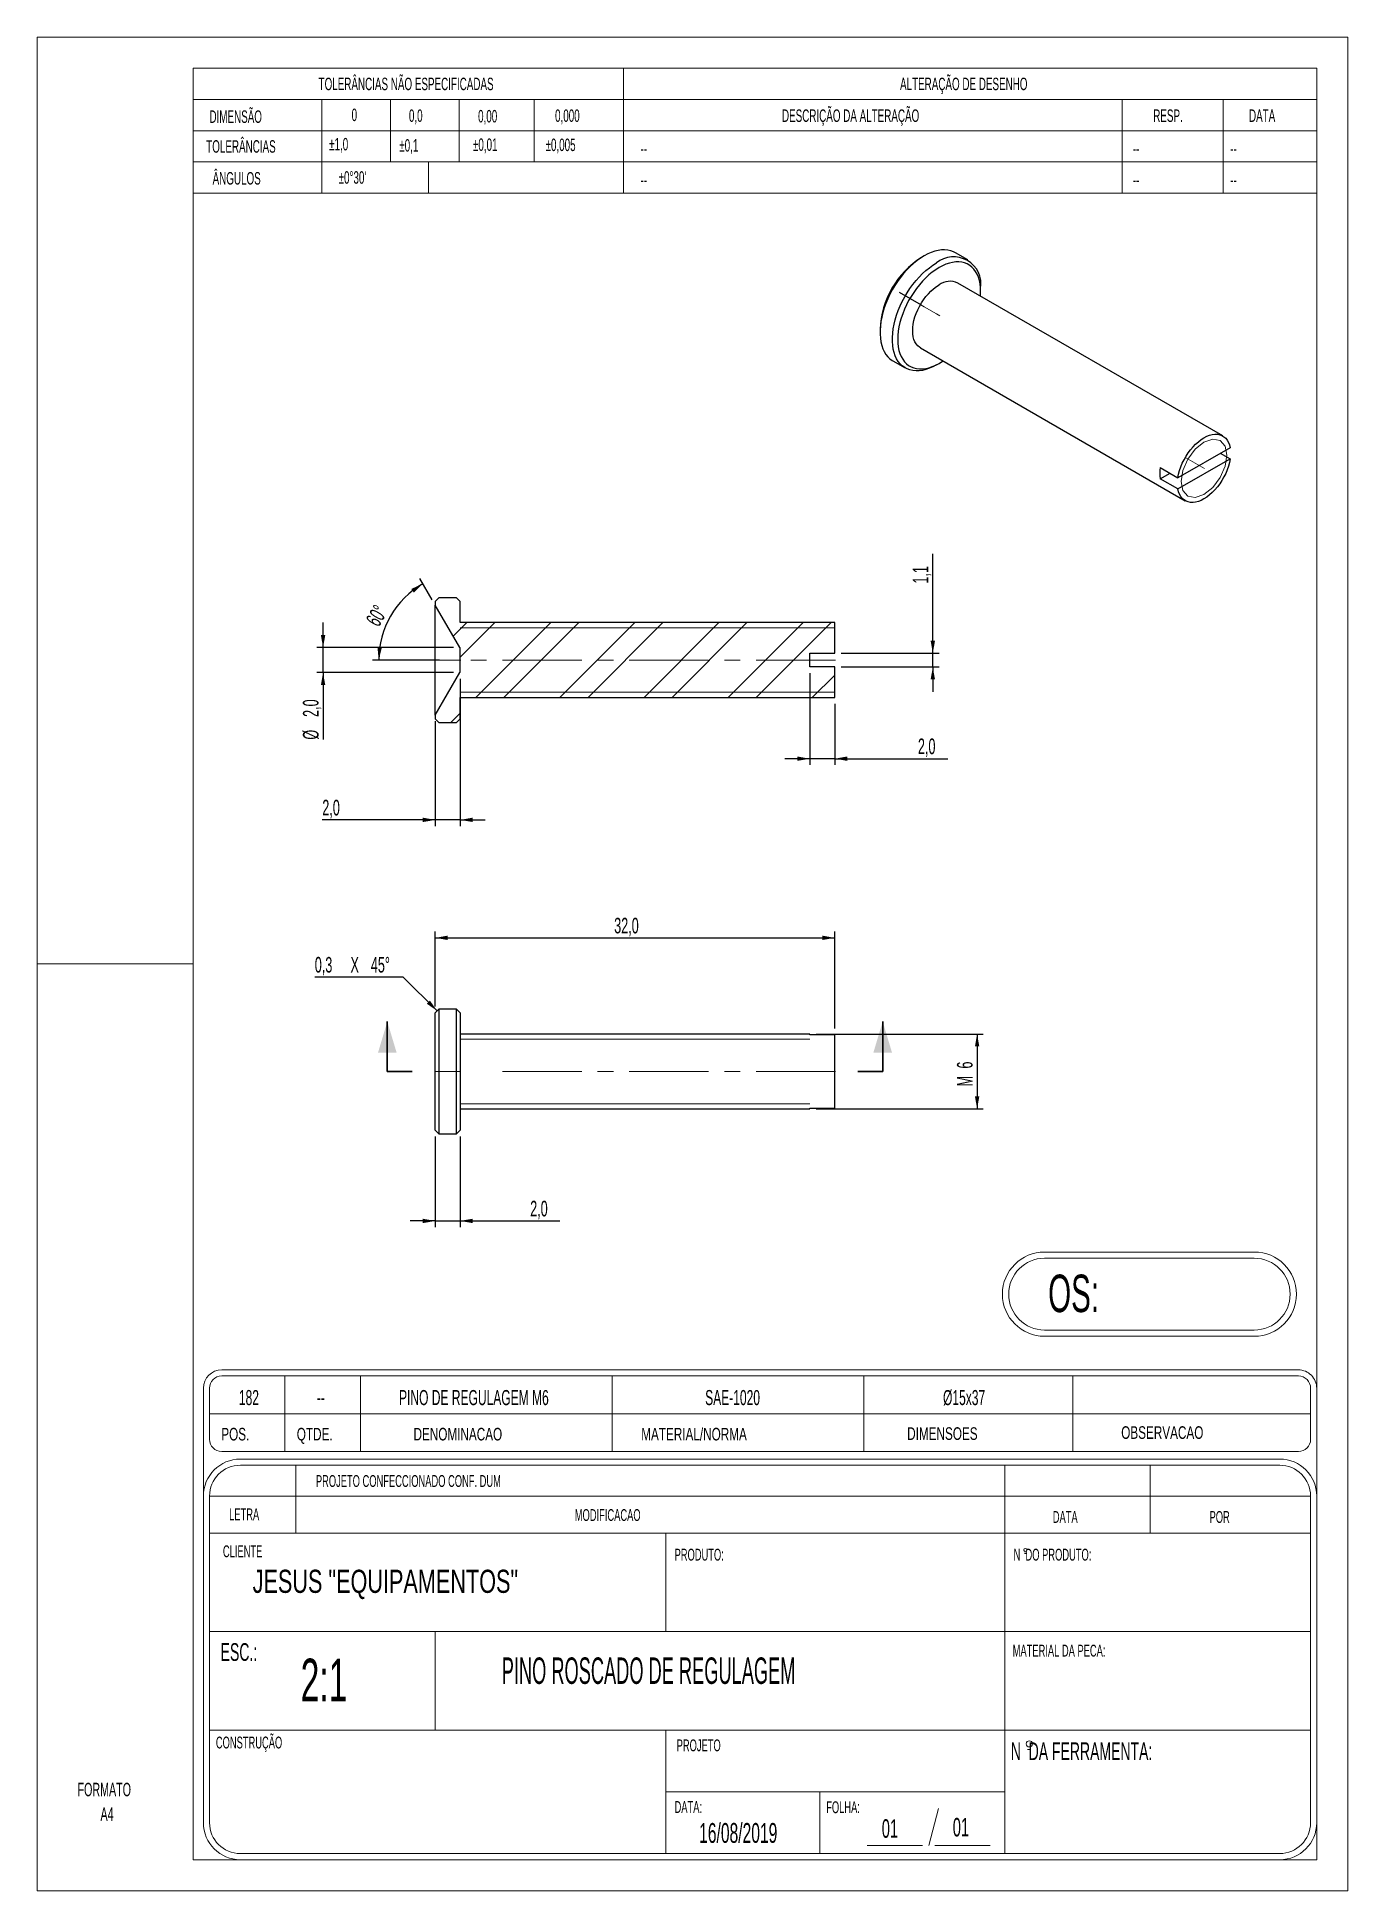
# Model space of a CAD drawing. Header units: millimetres. Extents: x 0 to 105, y 0 to 149.
import ezdxf

# ---------------------------------------------------------------- set-up
doc = ezdxf.new("R2010")
doc.units = ezdxf.units.MM
doc.header["$LTSCALE"] = 0.5
doc.linetypes.add('CENTERX2', pattern=[20.32, 12.7, -2.54, 2.54, -2.54])
doc.linetypes.add('PHANTOM', pattern=[12.7, 6.35, -1.27, 1.27, -1.27, 1.27, -1.27])
doc.layers.add('COTAS', color=7, linetype='Continuous')
doc.styles.add('SLDTEXTSTYLE0', font='TXT', dxfattribs={"width": 0.595745})
doc.styles.add('SLDTEXTSTYLE1', font='TXT', dxfattribs={"width": 0.589474})
doc.styles.add('SLDTEXTSTYLE2', font='TXT', dxfattribs={"width": 0.515789})
doc.styles.add('SLDTEXTSTYLE3', font='TXT', dxfattribs={"width": 0.7})
doc.styles.add('SLDTEXTSTYLE4', font='TXT', dxfattribs={"width": 0.695035})
doc.styles.add('SLDTEXTSTYLE5', font='TXT', dxfattribs={"width": 0.605})
doc.dimstyles.new('SLDDIMSTYLE0', dxfattribs={"dimtxt": 1.25, "dimasz": 1, "dimexe": 0, "dimexo": 0.0625, "dimgap": 0.3125, "dimtad": 1, "dimdec": 0, "dimrnd": 1e-09, "dimzin": 12, "dimdsep": 46, "dimtxsty": 'SLDTEXTSTYLE5', "dimsah": 1, "dimcen": 0.09, "dimadec": 0, "dimazin": 3, "dimtfac": 1, "dimtdec": 3, "dimtofl": 0, "dimtmove": 0, "dimatfit": 3, "dimfxl": 0, "dimfrac": 2, "dimtolj": 1, "dimtzin": 12, "dimarcsym": 0})
doc.dimstyles.new('SLDDIMSTYLE1', dxfattribs={"dimtxt": 1.25, "dimasz": 1, "dimexe": 0, "dimexo": 0.0625, "dimgap": 0.3125, "dimtad": 1, "dimdec": 1, "dimrnd": 1e-09, "dimzin": 12, "dimdsep": 46, "dimtxsty": 'SLDTEXTSTYLE5', "dimsah": 1, "dimcen": 0.09, "dimadec": 0, "dimazin": 3, "dimtfac": 1, "dimtdec": 3, "dimtofl": 0, "dimtmove": 0, "dimatfit": 3, "dimfxl": 0, "dimfrac": 2, "dimtolj": 1, "dimtzin": 12, "dimarcsym": 0})
doc.dimstyles.new('SLDDIMSTYLE2', dxfattribs={"dimtxt": 1.25, "dimasz": 1, "dimexe": 0, "dimexo": 0.0625, "dimgap": 0.3125, "dimtad": 1, "dimdec": 1, "dimrnd": 1e-09, "dimzin": 12, "dimdsep": 46, "dimtxsty": 'SLDTEXTSTYLE5', "dimsah": 1, "dimcen": 0.09, "dimadec": 0, "dimazin": 3, "dimtfac": 1, "dimtdec": 3, "dimtmove": 0, "dimatfit": 0, "dimfxl": 0, "dimfrac": 2, "dimtolj": 1, "dimtzin": 12, "dimarcsym": 0})
doc.dimstyles.new('SLDDIMSTYLE3', dxfattribs={"dimtxt": 1.25, "dimasz": 1, "dimexe": 0, "dimexo": 0.0625, "dimgap": 0.3125, "dimtad": 1, "dimdec": 4, "dimlfac": 0.5, "dimzin": 12, "dimdsep": 46, "dimtxsty": 'SLDTEXTSTYLE5', "dimsah": 1, "dimcen": 0.09, "dimadec": 0, "dimazin": 3, "dimtfac": 1, "dimtdec": 3, "dimtofl": 0, "dimtmove": 0, "dimatfit": 3, "dimfxl": 0, "dimfrac": 2, "dimtolj": 1, "dimtzin": 12, "dimarcsym": 0})

# ---------------------------------------------------------------- blocks, each defined once
blk = doc.blocks.new('SW_NOTE_0')
at = {"color": 0, "linetype": 'Continuous', "lineweight": 18, "insert": (0, 1.39), "char_height": 1.076, "attachment_point": 1, "style": 'SLDTEXTSTYLE0'}
blk.add_mtext('FORMATO', dxfattribs=at)
blk = doc.blocks.new('SW_NOTE_0_1')
at = {"color": 0, "linetype": 'Continuous', "lineweight": 18, "insert": (0, 1.39), "char_height": 1.076, "attachment_point": 1, "style": 'SLDTEXTSTYLE0'}
blk.add_mtext('A4', dxfattribs=at)
blk = doc.blocks.new('Bloco2')
at = {"color": 7, "linetype": 'Continuous', "lineweight": 18}
for p, q in [((105.02, 148.53), (0.02, 148.53)), ((0.02, 148.53), (0.02, 0.03)), ((105.02, 0.03), (105.02, 148.53)), ((102.52, 146.03), (12.52, 146.03)), ((12.52, 146.03), (12.52, 2.53)), ((102.52, 2.53), (102.52, 146.03)), ((0.02, 74.28), (12.52, 74.28)), ((12.52, 2.53), (102.52, 2.53)), ((0.02, 0.03), (105.02, 0.03))]:
    blk.add_line(p, q, dxfattribs=at)
for name, p in [('SW_NOTE_0', (3.26, 7.3)), ('SW_NOTE_0_1', (5.1, 5.33))]:
    blk.add_blockref(name, p, dxfattribs=at)
blk = doc.blocks.new('_D')
at = {"layer": 'COTAS'}
for p, q in [((62.4, 68.82), (75.8, 68.82)), ((75.3, 68.82), (75.3, 62.82)), ((62.4, 62.82), (75.8, 62.82))]:
    blk.add_line(p, q, dxfattribs=at)
for points in [[(75.3, 68.82), (75.13, 67.82), (75.48, 67.82)], [(75.3, 62.82), (75.48, 63.82), (75.13, 63.82)]]:
    blk.add_solid(points, dxfattribs=at)
at = {"layer": 'COTAS', "char_height": 1.25, "attachment_point": 1, "rotation": 90, "style": 'SLDTEXTSTYLE5'}
for s, insert in [('6', (73.69, 66.05)), ('M', (73.69, 64.62))]:
    blk.add_mtext(s, dxfattribs=dict(at, insert=insert))
blk = doc.blocks.new('_D_1')
at = {"layer": 'COTAS'}
for p, q in [((31.9, 71.02), (31.9, 77.02)), ((31.9, 76.52), (63.9, 76.52)), ((63.9, 69.27), (63.9, 77.02))]:
    blk.add_line(p, q, dxfattribs=at)
for points in [[(31.9, 76.52), (32.9, 76.35), (32.9, 76.7)], [(63.9, 76.52), (62.9, 76.7), (62.9, 76.35)]]:
    blk.add_solid(points, dxfattribs=at)
at = {"layer": 'COTAS', "insert": (46.23, 78.13), "char_height": 1.25, "attachment_point": 1, "style": 'SLDTEXTSTYLE5'}
blk.add_mtext('32,0', dxfattribs=at)
blk = doc.blocks.new('SW_CHAMFER_DIMENSION_0')
at = {"layer": 'COTAS', "color": 0}
for p, q in [((7.09, 0), (0, 0)), ((9.8, -2.71), (7.09, 0))]:
    blk.add_line(p, q, dxfattribs=at)
blk.add_solid([(9.8, -2.71), (9.22, -1.88), (8.97, -2.13)], dxfattribs=at)
at = {"layer": 'COTAS', "color": 0, "char_height": 1.25, "attachment_point": 1, "style": 'SLDTEXTSTYLE5'}
for s, insert in [('0,3', (0, 1.61)), ('X', (2.86, 1.61)), ('45°', (4.49, 1.61))]:
    blk.add_mtext(s, dxfattribs=dict(at, insert=insert))
blk = doc.blocks.new('_D_2')
at = {"layer": 'COTAS'}
for p, q in [((31.9, 60.62), (31.9, 53.35)), ((33.9, 60.62), (33.9, 53.35)), ((31.9, 53.85), (29.9, 53.85)), ((31.9, 53.85), (33.9, 53.85)), ((33.9, 53.85), (41.89, 53.85))]:
    blk.add_line(p, q, dxfattribs=at)
for points in [[(31.9, 53.85), (30.9, 54.02), (30.9, 53.67)], [(33.9, 53.85), (34.9, 53.67), (34.9, 54.02)]]:
    blk.add_solid(points, dxfattribs=at)
at = {"layer": 'COTAS', "insert": (39.5, 55.46), "char_height": 1.25, "attachment_point": 1, "style": 'SLDTEXTSTYLE5'}
blk.add_mtext('2,0', dxfattribs=at)
blk = doc.blocks.new('_D_3')
at = {"layer": 'COTAS'}
for p, q in [((22.91, 99.77), (22.91, 101.77)), ((33.36, 99.77), (22.41, 99.77)), ((22.91, 97.77), (22.91, 99.77)), ((33.36, 97.77), (22.41, 97.77)), ((22.91, 97.77), (22.91, 92.4))]:
    blk.add_line(p, q, dxfattribs=at)
for points in [[(22.91, 99.77), (23.09, 100.77), (22.74, 100.77)], [(22.91, 97.77), (22.74, 96.77), (23.09, 96.77)]]:
    blk.add_solid(points, dxfattribs=at)
at = {"layer": 'COTAS', "char_height": 1.25, "attachment_point": 1, "rotation": 90, "style": 'SLDTEXTSTYLE5'}
for s, insert in [('2,0', (21.3, 94.22)), ('%%c', (21.3, 92.4))]:
    blk.add_mtext(s, dxfattribs=dict(at, insert=insert))
blk = doc.blocks.new('_D_4')
at = {"layer": 'COTAS'}
for p, q in [((31.65, 103.6), (30.66, 105.32)), ((32.24, 98.77), (26.87, 98.77))]:
    blk.add_line(p, q, dxfattribs=at)
blk.add_arc((34.44, 98.77), 7.06, 120, 180, dxfattribs=at)
for points in [[(30.91, 104.89), (29.98, 104.47), (30.18, 104.18)], [(27.37, 98.77), (27.62, 99.76), (27.27, 99.78)]]:
    blk.add_solid(points, dxfattribs=at)
at = {"layer": 'COTAS', "insert": (26.28, 101.98), "char_height": 1.25, "attachment_point": 1, "rotation": 60, "style": 'SLDTEXTSTYLE5'}
blk.add_mtext('60°', dxfattribs=at)
blk = doc.blocks.new('_D_5')
at = {"layer": 'COTAS'}
for p, q in [((61.9, 97.72), (61.9, 90.37)), ((63.9, 95.27), (63.9, 90.37)), ((61.9, 90.87), (59.9, 90.87)), ((63.9, 90.87), (61.9, 90.87)), ((63.9, 90.87), (72.95, 90.87))]:
    blk.add_line(p, q, dxfattribs=at)
for points in [[(61.9, 90.87), (60.9, 91.05), (60.9, 90.7)], [(63.9, 90.87), (64.9, 90.7), (64.9, 91.05)]]:
    blk.add_solid(points, dxfattribs=at)
at = {"layer": 'COTAS', "insert": (70.56, 92.49), "char_height": 1.25, "attachment_point": 1, "style": 'SLDTEXTSTYLE5'}
blk.add_mtext('2,0', dxfattribs=at)
blk = doc.blocks.new('_D_6')
at = {"layer": 'COTAS'}
for p, q in [((71.75, 99.32), (71.75, 107.29)), ((64.4, 99.32), (72.25, 99.32)), ((64.4, 98.22), (72.25, 98.22)), ((71.75, 98.22), (71.75, 99.32)), ((71.75, 98.22), (71.75, 96.22))]:
    blk.add_line(p, q, dxfattribs=at)
for points in [[(71.75, 99.32), (71.93, 100.32), (71.58, 100.32)], [(71.75, 98.22), (71.58, 97.22), (71.93, 97.22)]]:
    blk.add_solid(points, dxfattribs=at)
at = {"layer": 'COTAS', "insert": (70.14, 104.9), "char_height": 1.25, "attachment_point": 1, "rotation": 90, "style": 'SLDTEXTSTYLE5'}
blk.add_mtext('1,1', dxfattribs=at)
blk = doc.blocks.new('_D_7')
at = {"layer": 'COTAS'}
for p, q in [((33.9, 97.27), (33.9, 85.47)), ((31.9, 93.87), (31.9, 85.47)), ((31.9, 85.97), (22.85, 85.97)), ((33.9, 85.97), (31.9, 85.97)), ((33.9, 85.97), (35.9, 85.97))]:
    blk.add_line(p, q, dxfattribs=at)
for points in [[(31.9, 85.97), (30.9, 86.15), (30.9, 85.8)], [(33.9, 85.97), (34.9, 85.8), (34.9, 86.15)]]:
    blk.add_solid(points, dxfattribs=at)
at = {"layer": 'COTAS', "insert": (22.85, 87.58), "char_height": 1.25, "attachment_point": 1, "style": 'SLDTEXTSTYLE5'}
blk.add_mtext('2,0', dxfattribs=at)

msp = doc.modelspace()

# ---------------------------------------------------------------- hatches: boundary and pattern name
at = {"layer": 'COTAS', "linetype": 'Continuous', "lineweight": 18}
h = msp.add_hatch(dxfattribs=at)
h.set_pattern_fill('ANSI32', color=256, scale=0.5, angle=3e-322, style=0)
h.paths.add_polyline_path([(33.89831, 103.47073), (33.59831, 103.77073), (32.19831, 103.77073), (31.89831, 103.47073), (31.89831, 103.17073), (33.8613, 99.77073), (33.89831, 99.77073), (33.89831, 97.77073), (33.8613, 97.77073), (31.89831, 94.37073), (31.89831, 94.07073), (32.19831, 93.77073), (33.59831, 93.77073), (33.89831, 94.07073), (33.89831, 95.77073), (63.89831, 95.77073), (63.89831, 98.22073), (61.89831, 98.22073), (61.89831, 99.32073), (63.89831, 99.32073), (63.89831, 101.77073), (33.89831, 101.77073)], flags=0)

# ---------------------------------------------------------------- linework, layer by layer
at = {"color": 7, "linetype": 'Continuous', "lineweight": 18}
for p, q in [((102.50397, 146.17772), (12.50397, 146.17772)), ((12.50397, 136.17772), (12.50397, 146.17772)), ((46.97602, 136.17772), (46.97602, 146.17772)), ((102.50397, 146.17772), (102.50397, 136.17772)), ((12.50397, 143.67772), (46.97602, 143.67772)), ((22.81922, 136.17772), (22.81922, 143.67772)), ((28.31922, 138.67772), (28.31922, 143.67772)), ((33.81922, 138.67772), (33.81922, 143.67772)), ((39.81922, 138.67772), (39.81922, 143.67772)), ((46.97602, 143.67772), (102.50397, 143.67772)), ((86.90975, 136.17772), (86.90975, 143.67772)), ((95.00397, 136.17772), (95.00397, 143.67772)), ((12.50397, 141.17772), (46.97602, 141.17772)), ((46.97602, 141.17772), (102.50397, 141.17772)), ((12.50397, 138.67772), (46.97602, 138.67772)), ((31.35132, 138.67772), (31.35132, 136.17772)), ((46.97602, 138.67772), (102.50397, 138.67772)), ((12.50397, 136.17772), (46.97602, 136.17772)), ((46.97602, 136.17772), (102.50397, 136.17772)), ((63.89831, 101.35073), (33.89831, 101.35073)), ((63.89831, 96.19073), (33.89831, 96.19073)), ((61.89831, 68.39631), (33.89831, 68.39631)), ((61.89831, 63.23631), (33.89831, 63.23631)), ((97.50358, 51.35655), (80.70468, 51.35655)), ((97.50358, 50.85655), (80.70468, 50.85655)), ((80.70468, 45.10655), (97.50358, 45.10655)), ((80.70468, 44.60655), (97.50358, 44.60655)), ((101.03397, 41.91522), (14.79397, 41.9152)), ((13.32397, 5.64029), (13.32397, 40.4452)), ((13.32397, 40.4452), (13.32397, 33.90722)), ((13.81397, 40.4452), (13.81397, 36.35722)), ((101.03397, 41.42522), (14.79397, 41.4252)), ((19.86197, 35.3772), (19.86197, 41.4252)), ((25.90997, 35.3772), (25.90997, 41.4252)), ((46.06997, 35.37721), (46.06997, 41.42521)), ((66.22997, 35.37721), (66.22997, 41.42521)), ((82.97919, 35.37722), (82.97919, 41.42522)), ((102.01397, 36.35722), (102.01397, 40.44522)), ((102.50397, 5.64027), (102.50397, 40.44522)), ((13.81397, 38.4012), (102.01397, 38.40122)), ((14.79397, 35.37722), (101.03397, 35.37722)), ((16.28655, 34.77228), (99.5414, 34.77228)), ((16.28655, 34.27851), (99.5414, 34.27851)), ((20.73041, 28.84713), (20.73041, 34.27851)), ((77.5131, 34.27851), (77.5131, 28.84713)), ((89.17238, 34.27851), (89.17238, 28.84713)), ((13.81773, 5.64029), (13.81773, 31.8097)), ((13.81773, 31.8097), (102.01021, 31.8097)), ((102.01021, 31.8097), (102.01021, 5.64029)), ((13.81773, 28.84713), (102.01021, 28.84713)), ((50.35616, 28.84713), (50.35616, 20.94693)), ((77.5131, 28.84713), (77.5131, 20.94693)), ((79.09827, 27.22726), (79.22859, 27.22726)), ((79.09827, 27.21551), (79.22859, 27.21551)), ((13.81773, 20.94693), (102.01021, 20.94693)), ((31.88391, 13.04673), (31.88391, 20.94693)), ((77.5131, 13.04673), (77.5131, 20.94693)), ((13.81773, 13.04673), (102.01021, 13.04673)), ((50.35616, 13.04673), (50.35616, 3.17148)), ((77.5131, 13.04673), (77.5131, 3.17148)), ((79.34309, 11.49835), (79.60214, 11.49835)), ((50.35616, 8.1091), (77.5131, 8.1091)), ((62.70022, 8.1091), (62.70022, 3.17148)), ((72.21672, 6.77049), (71.42291, 3.80792)), ((99.5414, 3.17148), (16.28655, 3.17148)), ((70.92914, 3.80792), (66.48528, 3.80792)), ((71.91667, 3.80792), (76.36053, 3.80792)), ((99.5414, 2.67772), (16.28655, 2.67772)), ((102.21893, 2.67772), (102.50397, 2.67772)), ((102.50397, 2.67772), (102.50397, 2.96276))]:
    msp.add_line(p, q, dxfattribs=at)
at = {"color": 7, "linetype": 'Continuous', "lineweight": 25}
for p, q in [((71.05914, 131.1548), (70.84704, 131.03232)), ((74.54946, 130.83119), (73.55951, 131.40267)), ((94.97488, 116.73051), (73.76167, 128.97663)), ((75.5852, 128.29704), (75.5852, 128.54196)), ((67.52418, 125.27633), (67.52418, 125.03141)), ((70.76192, 123.78033), (91.97512, 111.53421)), ((68.55992, 122.74218), (69.54987, 122.1707)), ((72.05024, 122.41857), (72.26234, 122.54105)), ((95.56037, 115.78531), (91.38963, 113.3776)), ((91.38963, 112.47941), (95.56037, 114.88712)), ((94.78242, 115.33622), (95.56037, 114.88712)), ((89.97542, 114.19401), (91.38963, 113.3776)), ((89.97542, 113.29581), (90.75336, 113.74491)), ((91.38963, 112.47941), (89.97542, 113.29581)), ((31.89831, 103.47073), (32.19831, 103.77073)), ((31.89831, 103.47073), (31.89831, 103.17073)), ((33.8613, 99.77073), (31.89831, 103.17073)), ((31.89831, 94.37073), (31.89831, 103.17073)), ((33.59831, 103.77073), (32.19831, 103.77073)), ((33.59831, 103.77073), (33.89831, 103.47073)), ((33.89831, 101.77073), (33.89831, 103.47073)), ((63.89831, 101.77073), (33.89831, 101.77073)), ((63.89831, 99.32073), (63.89831, 101.77073)), ((33.8613, 99.77073), (33.89831, 99.77073)), ((33.8613, 99.77073), (33.8613, 97.77073)), ((33.89831, 97.77073), (33.89831, 99.77073)), ((61.89831, 99.32073), (63.89831, 99.32073)), ((61.89831, 98.22073), (61.89831, 99.32073)), ((63.89831, 98.22073), (61.89831, 98.22073)), ((63.89831, 95.77073), (63.89831, 98.22073)), ((31.89831, 94.37073), (33.8613, 97.77073)), ((33.89831, 97.77073), (33.8613, 97.77073)), ((33.89831, 95.77073), (63.89831, 95.77073)), ((33.89831, 94.07073), (33.89831, 95.77073)), ((31.89831, 94.37073), (31.89831, 94.07073)), ((32.19831, 93.77073), (31.89831, 94.07073)), ((32.19831, 93.77073), (33.59831, 93.77073)), ((33.89831, 94.07073), (33.59831, 93.77073)), ((32.19831, 70.81631), (31.89831, 70.51631)), ((31.89831, 61.11631), (31.89831, 70.51631)), ((33.59831, 70.81631), (32.19831, 70.81631)), ((32.19831, 70.81631), (32.19831, 60.81631)), ((33.89831, 70.51631), (33.59831, 70.81631)), ((33.59831, 65.81631), (33.59831, 70.81631)), ((33.89831, 70.51631), (33.89831, 65.81631)), ((61.89831, 68.81631), (33.89831, 68.81631)), ((61.89831, 68.76546), (61.89831, 68.81631)), ((63.89831, 68.76546), (61.89831, 68.76546)), ((63.89831, 62.86715), (63.89831, 68.76546)), ((33.59831, 60.81631), (33.59831, 65.81631)), ((33.89831, 65.81631), (33.89831, 61.11631)), ((33.89831, 62.81631), (61.89831, 62.81631)), ((61.89831, 62.86715), (63.89831, 62.86715)), ((61.89831, 62.81631), (61.89831, 62.86715)), ((31.89831, 61.11631), (32.19831, 60.81631)), ((33.59831, 60.81631), (33.89831, 61.11631)), ((32.19831, 60.81631), (33.59831, 60.81631))]:
    msp.add_line(p, q, dxfattribs=at)
at = {"color": 7, "linetype": 'CENTERX2'}
for p, q in [((70.84758, 127.19489), (69.07808, 128.2164)), ((31.89831, 98.77073), (29.39586, 98.77073))]:
    msp.add_line(p, q, dxfattribs=at)
at = {"color": 7, "linetype": 'Continuous', "lineweight": 35}
for p, q in [((28.05831, 65.81631), (28.05831, 69.81631)), ((67.73831, 65.81631), (67.73831, 69.81631))]:
    msp.add_line(p, q, dxfattribs=at)
at = {"color": 7, "linetype": 'PHANTOM', "lineweight": 35}
for p, q in [((28.05831, 65.81631), (30.05831, 65.81631)), ((67.73831, 65.81631), (65.73831, 65.81631))]:
    msp.add_line(p, q, dxfattribs=at)
at = {"color": 7, "linetype": 'Continuous', "lineweight": 25, "flags": 128}
for points in [[(73.55951, 131.40267), (73.40421, 131.48182), (73.18366, 131.56244), (72.94934, 131.61394), (72.70276, 131.63599), (72.44553, 131.62844), (72.1793, 131.59135), (71.90582, 131.52494), (71.62685, 131.42966), (71.34421, 131.30613), (71.05971, 131.15513), (70.77522, 130.97766), (70.49257, 130.77486), (70.21361, 130.54805), (69.94012, 130.2987), (69.6739, 130.02842), (69.41667, 129.73897), (69.17009, 129.43223), (68.93577, 129.11019), (68.71522, 128.77493), (68.50988, 128.42863), (68.32107, 128.07353), (68.15003, 127.71194), (67.99785, 127.3462), (67.86553, 126.97869), (67.75393, 126.61179), (67.66377, 126.24787), (67.59563, 125.8893), (67.54996, 125.5384), (67.52705, 125.19746), (67.52705, 124.86867), (67.54996, 124.55417), (67.59563, 124.25601), (67.66377, 123.97611), (67.75393, 123.71629), (67.86553, 123.47824), (67.99785, 123.2635), (68.15003, 123.07346), (68.32107, 122.90936), (68.50988, 122.77225), (68.55992, 122.74218)], [(72.05024, 122.41857), (72.04966, 122.41824), (71.76517, 122.26724), (71.48252, 122.14371), (71.20356, 122.04843), (70.93007, 121.98202), (70.66385, 121.94493), (70.40662, 121.93738), (70.16004, 121.95943), (69.92572, 122.01093), (69.70517, 122.09155), (69.49983, 122.20076), (69.31102, 122.33787), (69.13998, 122.50198), (68.9878, 122.69201), (68.85548, 122.90676), (68.74388, 123.14481), (68.65372, 123.40463), (68.58558, 123.68452), (68.53991, 123.98269), (68.517, 124.29718), (68.517, 124.62597), (68.53991, 124.96692), (68.58558, 125.31782), (68.65372, 125.67638), (68.74388, 126.0403), (68.85548, 126.40721), (68.9878, 126.77472), (69.13998, 127.14046), (69.31102, 127.50205), (69.49983, 127.85714), (69.70517, 128.20344), (69.92572, 128.5387), (70.16004, 128.86075), (70.40662, 129.16749), (70.66385, 129.45693), (70.93007, 129.72721), (71.20356, 129.97656), (71.48252, 130.20337), (71.76517, 130.40617), (72.04966, 130.58365), (72.04966, 130.58365)], [(72.2618, 130.21622), (71.98735, 130.04468), (71.71478, 129.8481), (71.44595, 129.62781), (71.18269, 129.38533), (70.9268, 129.12231), (70.68003, 128.84054), (70.44407, 128.54196), (70.22052, 128.2286), (70.01092, 127.90259), (69.81669, 127.56618), (69.63916, 127.22166), (69.47956, 126.87137), (69.33895, 126.51772), (69.21831, 126.16312), (69.11847, 125.80999), (69.04009, 125.46074), (68.98372, 125.11776), (68.94975, 124.78339), (68.93839, 124.45992), (68.94975, 124.14956), (68.98372, 123.85442), (69.04009, 123.57652), (69.11847, 123.31776), (69.21831, 123.07991), (69.33895, 122.8646), (69.47956, 122.67328), (69.63916, 122.50728), (69.81669, 122.36772), (70.01092, 122.25556), (70.22052, 122.17156), (70.44407, 122.1163), (70.68003, 122.09015), (70.9268, 122.0933), (71.18269, 122.12572), (71.44595, 122.18719), (71.71478, 122.2773), (71.98735, 122.39541), (72.2618, 122.54074), (72.53624, 122.71228), (72.57107, 122.73593)], [(75.57083, 127.93223), (75.57385, 127.97357), (75.5852, 128.29704), (75.57385, 128.60741), (75.53987, 128.90254), (75.4835, 129.18044), (75.40513, 129.4392), (75.30528, 129.67705), (75.18464, 129.89237), (75.04404, 130.08368), (74.88443, 130.24968), (74.7069, 130.38924), (74.51267, 130.5014), (74.30307, 130.5854), (74.07952, 130.64066), (73.84356, 130.66681), (73.59679, 130.66366), (73.3409, 130.63124), (73.07764, 130.56977), (72.80881, 130.47967), (72.53624, 130.36155), (72.2618, 130.21622)], [(70.76192, 123.78033), (70.68535, 123.8293), (70.54561, 123.9479), (70.42468, 124.09312), (70.32387, 124.26339), (70.2443, 124.45683), (70.18683, 124.67132), (70.1521, 124.90452), (70.14048, 125.15387), (70.1521, 125.41663), (70.18683, 125.68993), (70.2443, 125.97078), (70.32387, 126.25609), (70.42468, 126.54275), (70.54561, 126.8276), (70.68535, 127.10753), (70.84236, 127.37948), (71.01492, 127.64046), (71.20114, 127.88761), (71.39898, 128.11823), (71.60627, 128.32978), (71.82075, 128.51996), (72.04006, 128.68668), (72.2618, 128.8281)], [(91.38963, 113.3776), (91.44288, 113.66212), (91.51922, 113.95198), (91.61778, 114.24389), (91.73744, 114.53454), (91.87685, 114.82061), (92.03441, 115.09887), (92.20835, 115.36614), (92.39668, 115.61939), (92.59726, 115.85574), (92.80782, 116.07252), (93.02595, 116.26724), (93.24919, 116.43771), (93.475, 116.58198), (93.7008, 116.69842), (93.92404, 116.7857), (94.14218, 116.84283), (94.35274, 116.86916), (94.55332, 116.86439), (94.74165, 116.82858), (94.91559, 116.76213), (95.07315, 116.6658), (95.21256, 116.54068), (95.33222, 116.3882), (95.43078, 116.21008), (95.50712, 116.00836), (95.56037, 115.78531)], [(95.56037, 114.88712), (95.50712, 114.6026), (95.43078, 114.31274), (95.33222, 114.02083), (95.21256, 113.73018), (95.07315, 113.44411), (94.91559, 113.16585), (94.74165, 112.89858), (94.55332, 112.64533), (94.35274, 112.40898), (94.14218, 112.1922), (93.92404, 111.99748), (93.7008, 111.82701), (93.475, 111.68274), (93.24919, 111.5663), (93.02595, 111.47902), (92.80782, 111.42189), (92.59726, 111.39556), (92.39668, 111.40033), (92.20835, 111.43614), (92.03441, 111.50259), (91.87685, 111.59892), (91.73744, 111.72404), (91.61778, 111.87652), (91.51922, 112.05464), (91.44288, 112.25636), (91.38963, 112.47941)]]:
    msp.add_lwpolyline(points, dxfattribs=at)
at = {"color": 7, "linetype": 'Continuous', "lineweight": 18, "flags": 128}
msp.add_lwpolyline([(93.475, 112.02568), (92.77686, 111.78302), (92.185, 111.89801), (91.78953, 112.35317), (91.65066, 113.07919), (91.78953, 113.96555), (92.185, 114.8773), (92.77686, 115.67564), (93.475, 116.23903), (94.17314, 116.4817), (94.765, 116.3667), (95.16047, 115.91155), (95.29933, 115.18553), (95.16047, 114.29917), (94.765, 113.38742), (94.17314, 112.58907), (93.475, 112.02568)], dxfattribs=at)
at = {"color": 7, "linetype": 'Continuous', "lineweight": 18}
for centre, radius in [((79.16345, 27.49572), 0.12344), ((79.16345, 27.48397), 0.12344), ((79.48701, 11.95922), 0.24688)]:
    msp.add_circle(centre, radius, dxfattribs=at)
at = {"color": 7, "linetype": 'Continuous', "lineweight": 25}
for centre, radius, start, end in [((74.72525, 124.95636), 7.20817, 122.5495544, 177.4558222), ((73.4275, 128.88756), 2.1852, 350.9001485, 129.0890998), ((73.13868, 127.62042), 1.49246, 65.3276226, 125.9828358), ((92.75621, 113.74491), 2.81682, 170.8259538, 189.1740462)]:
    msp.add_arc(centre, radius, start, end, dxfattribs=at)
at = {"color": 7, "linetype": 'Continuous', "lineweight": 18}
for centre, radius, start, end in [((80.70468, 47.98155), 3.375, 90, 270), ((80.70468, 47.98155), 2.875, 90, 270), ((97.50358, 47.98155), 3.375, 270, 90), ((97.50358, 47.98155), 2.875, 270, 90), ((14.79397, 40.4452), 1.47, 90.0000119, 180), ((101.03397, 40.44522), 1.47, 0, 90.0000119), ((14.79397, 40.4452), 0.98, 90.0000119, 180), ((101.03397, 40.44522), 0.98, 0, 90.0000119), ((14.79397, 36.35722), 0.98, 180, 270), ((101.03397, 36.35722), 0.98, 270, 0), ((16.28655, 31.8097), 2.96258, 90, 180), ((16.28655, 31.8097), 2.46881, 90, 180), ((99.5414, 31.8097), 2.96258, 0, 90), ((99.5414, 31.8097), 2.46881, 0, 90), ((16.28655, 5.64029), 2.96258, 180, 270), ((16.28655, 5.64029), 2.46881, 180, 270), ((99.5414, 5.64029), 2.46881, 270, 0), ((99.5414, 5.64029), 2.96258, 270, 0)]:
    msp.add_arc(centre, radius, start, end, dxfattribs=at)
at = {"color": 7, "linetype": 'Continuous', "lineweight": 35}
for points in [[(28.05831, 69.81631), (27.30831, 67.31631), (28.80831, 67.31631)], [(67.73831, 69.81631), (66.98831, 67.31631), (68.48831, 67.31631)]]:
    msp.add_solid(points, dxfattribs=at)
at = {"layer": 'COTAS', "linetype": 'CENTERX2', "lineweight": 18}
for p, q in [((71.05971, 127.07243), (70.80428, 127.21989)), ((72.04966, 126.50094), (71.05971, 127.07243)), ((72.04966, 126.50094), (72.3051, 126.35348)), ((93.5183, 114.10736), (92.01748, 114.97377)), ((31.84831, 98.77073), (33.8613, 98.77073)), ((63.94831, 98.77073), (32.73622, 98.77073)), ((33.94831, 98.77073), (33.8613, 98.77073)), ((32.19831, 65.81631), (31.84831, 65.81631)), ((33.59831, 65.81631), (32.19831, 65.81631)), ((33.59831, 65.81631), (33.94831, 65.81631)), ((63.94831, 65.81631), (36.68136, 65.81631))]:
    msp.add_line(p, q, dxfattribs=at)

# ---------------------------------------------------------------- block references
at = {"layer": 'COTAS'}
for name, p in [('Bloco2', (-0.01607, 0.14814)), ('SW_CHAMFER_DIMENSION_0', (22.249, 73.38054))]:
    msp.add_blockref(name, p, dxfattribs=at)

# ---------------------------------------------------------------- texts
at = {"color": 7, "linetype": 'Continuous', "lineweight": 0}
for s, insert, char_height, attachment_point, style in [('TOLERÂNCIAS NÃO ESPECIFICADAS', (29.56335, 145.42512), 1, 2, 'SLDTEXTSTYLE1'), ('ALTERAÇÃO DE DESENHO', (74.23177, 145.42512), 1, 2, 'SLDTEXTSTYLE1'), ('DIMENSÃO', (13.81242, 142.80412), 1, 1, 'SLDTEXTSTYLE1'), ('0', (25.19802, 142.94712), 1, 1, 'SLDTEXTSTYLE1'), ('0,0', (29.78916, 142.88277), 1, 1, 'SLDTEXTSTYLE1'), ('0,00', (35.32962, 142.83912), 1, 1, 'SLDTEXTSTYLE1'), ('0,000', (41.49502, 142.88277), 1, 1, 'SLDTEXTSTYLE1'), ('DESCRIÇÃO DA ALTERAÇÃO', (59.67221, 142.88277), 1, 1, 'SLDTEXTSTYLE1'), ('RESP.', (89.41, 142.88277), 1, 1, 'SLDTEXTSTYLE1'), ('DATA', (97.08053, 142.88277), 1, 1, 'SLDTEXTSTYLE1'), ('TOLERÂNCIAS', (13.55395, 140.41707), 1, 1, 'SLDTEXTSTYLE1'), ('±1,0', (23.39684, 140.60062), 1, 1, 'SLDTEXTSTYLE1'), ('±0,1', (29.01603, 140.50207), 1, 1, 'SLDTEXTSTYLE1'), ('±0,01', (34.91892, 140.56217), 1, 1, 'SLDTEXTSTYLE1'), ('±0,005', (40.73417, 140.54567), 1, 1, 'SLDTEXTSTYLE1'), ('--', (48.3458, 140.24443), 1, 1, 'SLDTEXTSTYLE1'), ('--', (87.76871, 140.24443), 1, 1, 'SLDTEXTSTYLE1'), ('--', (95.57157, 140.24443), 1, 1, 'SLDTEXTSTYLE1'), ('ÂNGULOS', (14.06487, 137.86438), 1, 1, 'SLDTEXTSTYLE1'), ("±0°30'", (24.15873, 137.93118), 1, 1, 'SLDTEXTSTYLE1'), ('--', (48.3458, 137.74443), 1, 1, 'SLDTEXTSTYLE1'), ('--', (87.76871, 137.74443), 1, 1, 'SLDTEXTSTYLE1'), ('--', (95.57157, 137.74443), 1, 1, 'SLDTEXTSTYLE1'), ('OS:', (80.99406, 49.54467), 3, 1, 'SLDTEXTSTYLE1'), ('182', (16.97308, 40.30083), 1.2096, 2, 'SLDTEXTSTYLE0'), ('PINO DE REGULAGEM M6', (34.99378, 40.30083), 1.2096, 2, 'SLDTEXTSTYLE0'), ('SAE-1020', (55.71479, 40.30083), 1.2096, 2, 'SLDTEXTSTYLE0'), ('Ø15x37', (74.25973, 40.30083), 1.2096, 2, 'SLDTEXTSTYLE0'), ('--', (22.72518, 40.30083), 1.2096, 2, 'SLDTEXTSTYLE0'), ('POS.', (14.75849, 37.27166), 1.011166, 1, 'SLDTEXTSTYLE4'), ('QTDE.', (20.80649, 37.27166), 1.011166, 1, 'SLDTEXTSTYLE4'), ('DENOMINACAO', (30.15745, 37.27167), 1.0111656, 1, 'SLDTEXTSTYLE4'), ('MATERIAL/NORMA', (48.39713, 37.27167), 1.0111656, 1, 'SLDTEXTSTYLE4'), ('DIMENSOES', (69.70106, 37.31723), 1.011165, 1, 'SLDTEXTSTYLE4'), ('OBSERVACAO', (86.84564, 37.39944), 1.011165, 1, 'SLDTEXTSTYLE4'), ('PROJETO CONFECCIONADO CONF. DUM', (22.33708, 33.48687), 0.948024, 1, 'SLDTEXTSTYLE1'), ('LETRA', (15.38919, 30.81738), 0.948024, 1, 'SLDTEXTSTYLE1'), ('MODIFICACAO', (43.07517, 30.76111), 0.948024, 1, 'SLDTEXTSTYLE1'), ('DATA', (81.36391, 30.60575), 0.948024, 1, 'SLDTEXTSTYLE1'), ('POR', (93.92019, 30.60575), 0.948024, 1, 'SLDTEXTSTYLE1'), ('CLIENTE', (14.88937, 27.85765), 0.948024, 1, 'SLDTEXTSTYLE1'), ('PRODUTO:', (51.06798, 27.58818), 0.948024, 1, 'SLDTEXTSTYLE1'), ('N  DO PRODUTO:', (78.22492, 27.58818), 0.948024, 1, 'SLDTEXTSTYLE1'), ('JESUS "EQUIPAMENTOS"', (17.27019, 25.90486), 1.8520833, 1, 'SLDTEXTSTYLE3'), ('ESC.:', (14.70912, 20.02412), 1.422036, 1, 'SLDTEXTSTYLE1'), ('MATERIAL DA PECA:', (78.14962, 19.89792), 0.948024, 1, 'SLDTEXTSTYLE1'), ('2:1', (21.11678, 18.78128), 3.412886, 1, 'SLDTEXTSTYLE1'), ('PINO ROSCADO DE REGULAGEM', (37.22365, 18.87964), 2.1166667, 1, 'SLDTEXTSTYLE2'), ('CONSTRUÇÃO', (14.32615, 12.53856), 0.948024, 1, 'SLDTEXTSTYLE1'), ('PROJETO', (51.23464, 12.31295), 0.948024, 1, 'SLDTEXTSTYLE1'), ('N  DA FERRAMENTA:', (77.99943, 12.07795), 1.422036, 1, 'SLDTEXTSTYLE1'), ('DATA:', (51.06741, 7.37332), 0.948024, 1, 'SLDTEXTSTYLE1'), ('FOLHA:', (63.21425, 7.35624), 0.948024, 1, 'SLDTEXTSTYLE1'), ('01', (73.35258, 6.02084), 1.481288, 1, 'SLDTEXTSTYLE1'), ('16/08/2019', (53.03625, 5.61603), 1.5875, 1, 'SLDTEXTSTYLE1'), ('01', (67.66697, 5.91664), 1.481288, 1, 'SLDTEXTSTYLE1')]:
    msp.add_mtext(s, dxfattribs=dict(at, insert=insert, char_height=char_height, attachment_point=attachment_point, style=style))

# ---------------------------------------------------------------- dimensions: what is measured, and where the dimension line sits
at = {"layer": 'COTAS'}
dim = msp.add_linear_dim(base=(71.75279, 99.32073), p1=(63.89831, 98.22073), p2=(63.89831, 99.32073), angle=90, dimstyle='SLDDIMSTYLE2', dxfattribs=at)
dim.commit()
dim.dimension.update_dxf_attribs({"geometry": '_D_6', "text_midpoint": (71.75279, 106.09338), "dimtype": 160})
dim = msp.add_angular_dim_2l(base=(28.32129, 102.30259), line1=((31.89831, 103.17073), (33.8613, 99.77073)), line2=((32.73622, 98.77073), (63.94831, 98.77073)), dimstyle='SLDDIMSTYLE3', dxfattribs=at)
dim.commit()
dim.dimension.update_dxf_attribs({"geometry": '_D_4', "text_midpoint": (28.32129, 102.30259), "dimtype": 162})
for base, p1, p2, text, dimstyle, picture, middle in [((22.91229, 99.77073), (33.8613, 97.77073), (33.8613, 99.77073), '%%c<>', 'SLDDIMSTYLE2', '_D_3', (22.91229, 94.49987)), ((75.30493, 62.81631), (61.89831, 68.81631), (61.89831, 62.81631), 'M<>', 'SLDDIMSTYLE0', '_D', (75.30493, 65.81631))]:
    dim = msp.add_linear_dim(base=base, p1=p1, p2=p2, angle=90, text=text, dimstyle=dimstyle, dxfattribs=at)
    dim.commit()
    dim.dimension.update_dxf_attribs({"geometry": picture, "text_midpoint": middle, "dimtype": 160})
for base, p1, p2, dimstyle, picture, middle in [((61.89831, 90.87392), (63.89831, 95.77073), (61.89831, 98.22073), 'SLDDIMSTYLE2', '_D_5', (71.75279, 90.87392)), ((31.89831, 85.97027), (33.89831, 97.77073), (31.89831, 94.37073), 'SLDDIMSTYLE2', '_D_7', (24.0417, 85.97027)), ((63.89831, 76.52313), (31.89831, 70.51631), (63.89831, 68.76546), 'SLDDIMSTYLE1', '_D_1', (47.89831, 76.52313)), ((33.89831, 53.84847), (31.89831, 61.11631), (33.89831, 61.11631), 'SLDDIMSTYLE2', '_D_2', (40.69847, 53.84847))]:
    dim = msp.add_linear_dim(base=base, p1=p1, p2=p2, dimstyle=dimstyle, dxfattribs=at)
    dim.commit()
    dim.dimension.update_dxf_attribs({"geometry": picture, "text_midpoint": middle, "dimtype": 160})

doc.saveas('drawing.dxf')
